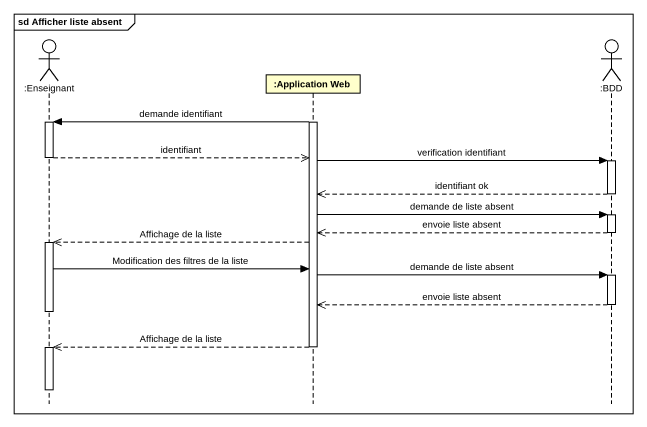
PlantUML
@startuml
mainframe sd Afficher liste absent
hide footbox
actor ":Enseignant" as Enseignant
participant ":Application Web" as Application_Web
actor ":BDD" as BDD

activate Application_Web
Application_Web -> Enseignant : demande identifiant
activate Enseignant
Enseignant -->> Application_Web : identifiant
deactivate Enseignant
Application_Web -> BDD : verification identifiant
activate BDD
BDD -->> Application_Web : identifiant ok
deactivate BDD
Application_Web -> BDD : demande de liste absent
activate BDD
BDD -->> Application_Web : envoie liste absent
deactivate BDD
Application_Web -->> Enseignant : Affichage de la liste
activate Enseignant
Enseignant -> Application_Web : Modification des filtres de la liste
Application_Web -> BDD : demande de liste absent
activate BDD
BDD -->> Application_Web : envoie liste absent
deactivate BDD
deactivate Enseignant
Application_Web -->> Enseignant : Affichage de la liste
deactivate Application_Web
activate Enseignant
deactivate Enseignant
@enduml
